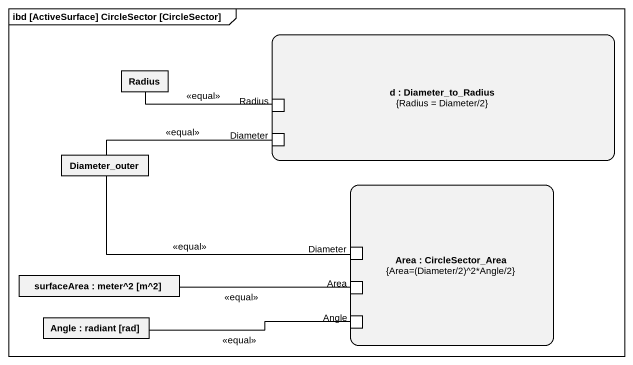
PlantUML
@startuml
mainframe ibd [ActiveSurface] CircleSector [CircleSector]
rectangle "d : Diameter_to_Radius\n{Radius = Diameter/2}" as d {
  port "Radius" as Radius_2
  port Diameter
}
rectangle Radius
rectangle Diameter_outer
rectangle "Area : CircleSector_Area\n{Area=(Diameter/2)^2*Angle/2}" as Area {
  port "Diameter" as Diameter_2
  port "Area" as Area_2
  port "Angle" as Angle_2
}
rectangle "surfaceArea : meter^2 [m^2]" as surfaceArea
rectangle "Angle : radiant [rad]" as Angle
Radius -right- Radius_2 : <<equal>>
Diameter_outer -right- Diameter : <<equal>>
Diameter_outer -right- Diameter_2 : <<equal>>
surfaceArea -right- Area_2 : <<equal>>
Angle -right- Angle_2 : <<equal>>
@enduml
